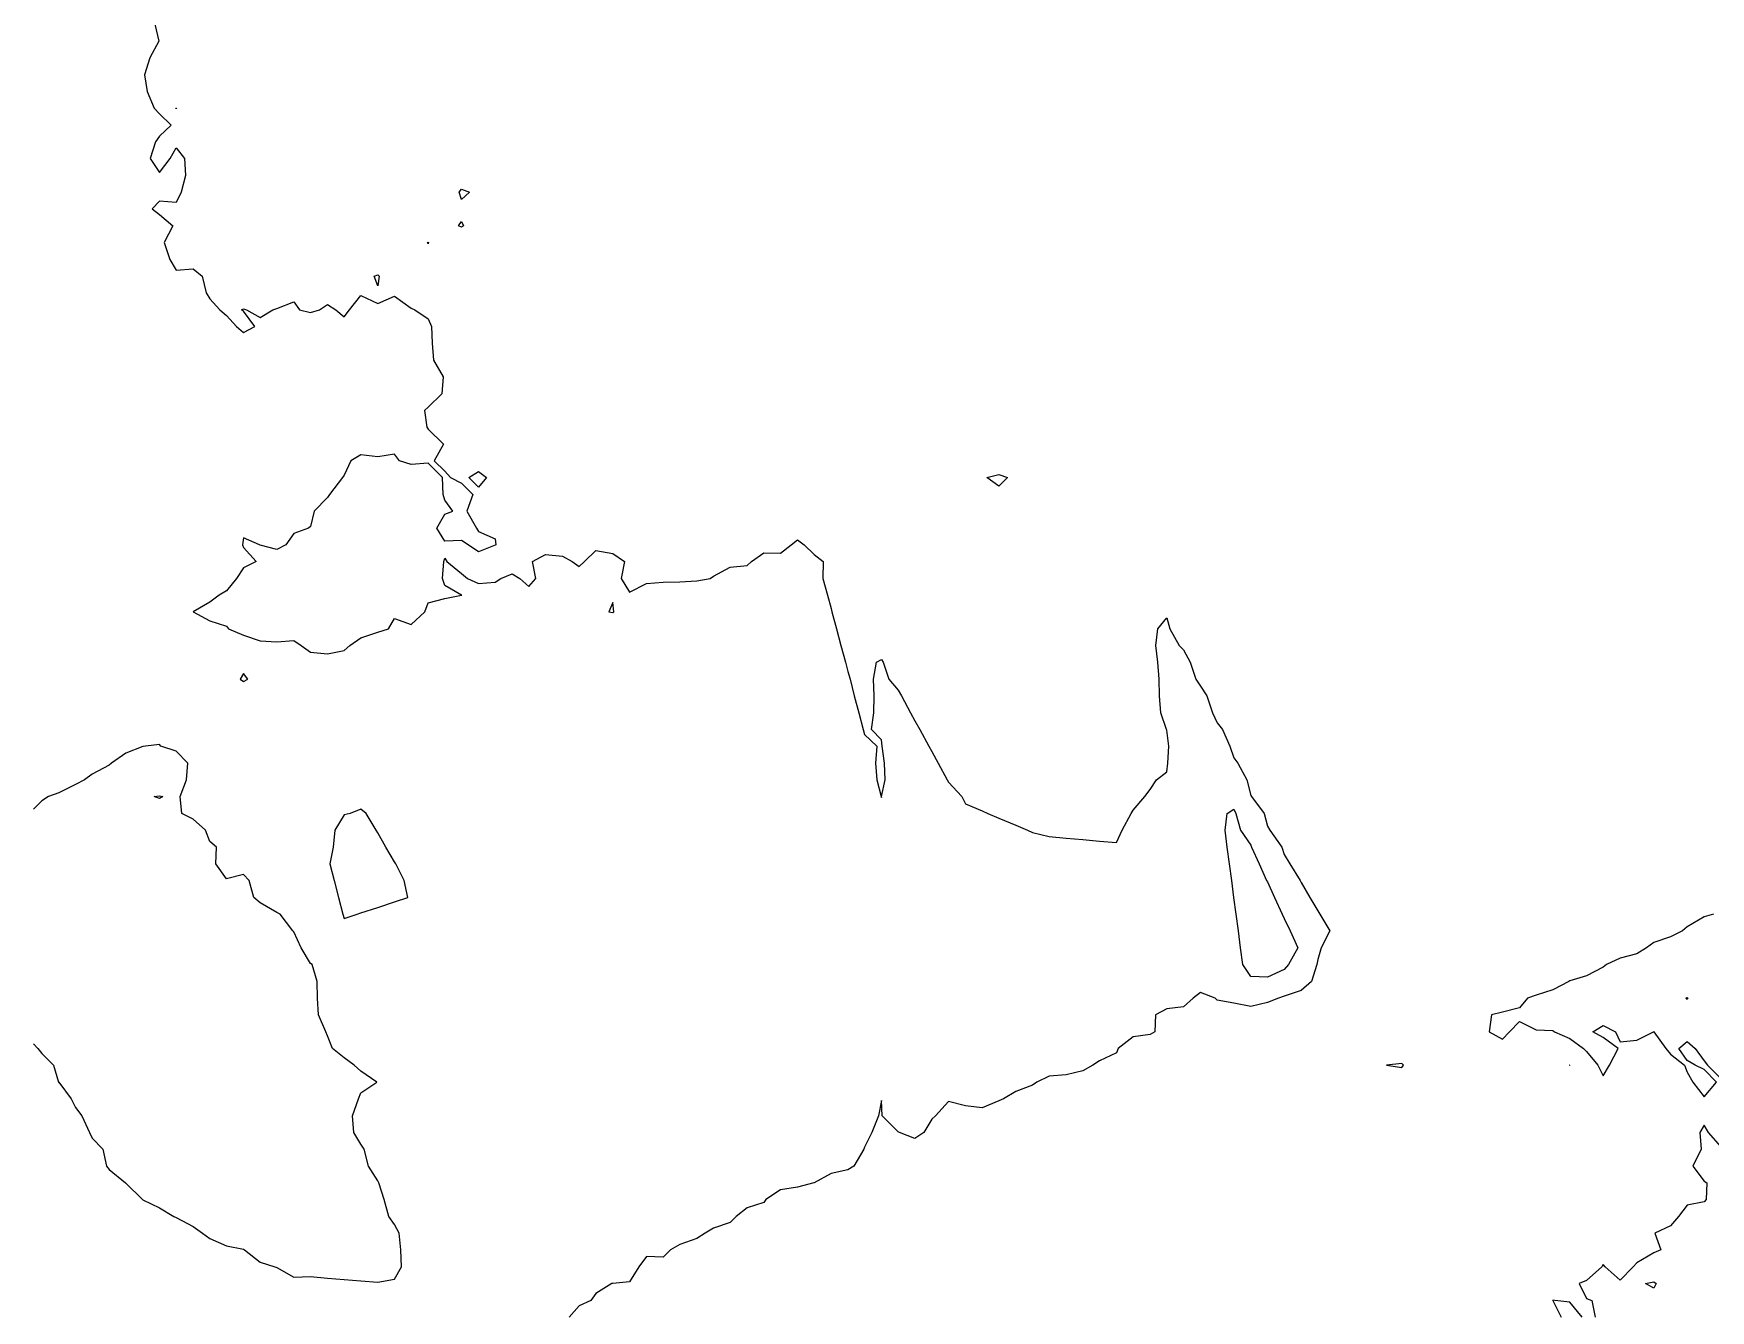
# Model space of a CAD drawing. Header units: metres. Extents: x 2681030 to 2681330, y 1246000 to 1246290.
# Drawn here: x 2681030 to 2681079.94, y 1246213.95 to 1246251.97 of the extents above; entities that cross this region are included whole.
import ezdxf

# ---------------------------------------------------------------- set-up
doc = ezdxf.new("R2010")
doc.units = ezdxf.units.M
doc.layers.add('BASIS_HOEHENLINIEN', color=8, linetype='Continuous')

msp = doc.modelspace()

# ---------------------------------------------------------------- linework, layer by layer
at = {"layer": 'BASIS_HOEHENLINIEN'}
for points, elevation in [([(2681033.612, 1246252.25), (2681033.733, 1246251.75), (2681033.461, 1246251.25), (2681033.304, 1246250.75), (2681033.387, 1246250.25), (2681033.589, 1246249.75), (2681033.75, 1246249.586), (2681034.102, 1246249.25), (2681033.75, 1246248.914), (2681033.63, 1246248.75), (2681033.473, 1246248.25), (2681033.75, 1246247.839), (2681034.066, 1246248.25), (2681034.25, 1246248.575), (2681034.496, 1246248.25), (2681034.53, 1246247.75), (2681034.401, 1246247.25), (2681034.25, 1246246.944), (2681033.75, 1246246.979), (2681033.535, 1246246.75), (2681033.75, 1246246.589), (2681034.145, 1246246.25), (2681033.888, 1246245.75), (2681034.061, 1246245.25), (2681034.25, 1246244.93), (2681034.75, 1246244.969), (2681035.018, 1246244.75), (2681035.142, 1246244.25), (2681035.25, 1246244.072), (2681035.549, 1246243.75), (2681035.75, 1246243.574), (2681036.044, 1246243.25), (2681036.25, 1246243.077), (2681036.589, 1246243.25), (2681036.25, 1246243.709), (2681036.198, 1246243.75), (2681036.25, 1246243.774), (2681036.341, 1246243.75), (2681036.75, 1246243.522), (2681037.129, 1246243.75), (2681037.25, 1246243.791), (2681037.75, 1246243.985), (2681037.92, 1246243.75), (2681038.25, 1246243.668), (2681038.516, 1246243.75), (2681038.75, 1246243.903), (2681039.003, 1246243.75), (2681039.25, 1246243.54), (2681039.407, 1246243.75), (2681039.75, 1246244.175), (2681040.25, 1246243.939), (2681040.75, 1246244.154), (2681041.25, 1246243.792), (2681041.36, 1246243.75), (2681041.75, 1246243.481), (2681041.854, 1246243.25), (2681041.872, 1246242.75), (2681041.913, 1246242.25), (2681042.2, 1246241.75), (2681042.157, 1246241.25), (2681041.75, 1246240.846), (2681041.639, 1246240.75), (2681041.717, 1246240.25), (2681041.75, 1246240.197), (2681042.207, 1246239.75), (2681041.929, 1246239.25), (2681042.25, 1246238.94), (2681042.414, 1246238.75), (2681042.75, 1246238.581), (2681043.081, 1246238.25), (2681042.908, 1246237.75), (2681043.191, 1246237.25), (2681043.25, 1246237.148), (2681043.75, 1246236.925), (2681043.768, 1246236.75), (2681043.75, 1246236.735), (2681043.25, 1246236.54), (2681042.946, 1246236.75), (2681042.75, 1246236.877), (2681042.25, 1246236.857), (2681042.007, 1246237.25), (2681042.25, 1246237.658), (2681042.492, 1246237.75), (2681042.25, 1246238.081), (2681042.197, 1246238.25), (2681042.178, 1246238.75), (2681041.75, 1246239.183), (2681041.25, 1246239.145), (2681040.896, 1246239.25), (2681040.75, 1246239.448), (2681040.25, 1246239.371), (2681039.75, 1246239.434), (2681039.447, 1246239.25), (2681039.25, 1246238.827), (2681039.205, 1246238.75), (2681038.815, 1246238.25), (2681038.75, 1246238.154), (2681038.358, 1246237.75), (2681038.25, 1246237.295), (2681038.193, 1246237.25), (2681037.75, 1246237.09), (2681037.518, 1246236.75), (2681037.25, 1246236.608), (2681036.75, 1246236.739), (2681036.732, 1246236.75), (2681036.25, 1246236.954), (2681036.22, 1246236.75), (2681036.25, 1246236.666), (2681036.627, 1246236.25), (2681036.25, 1246236.067), (2681036.049, 1246235.75), (2681035.75, 1246235.375), (2681035.532, 1246235.25), (2681035.25, 1246235.041), (2681034.752, 1246234.75), (2681035.25, 1246234.484), (2681035.75, 1246234.331), (2681035.811, 1246234.25), (2681036.25, 1246234.059), (2681036.75, 1246233.889), (2681037.25, 1246233.858), (2681037.75, 1246233.901), (2681037.973, 1246233.75), (2681038.25, 1246233.551), (2681038.75, 1246233.501), (2681039.25, 1246233.605), (2681039.423, 1246233.75), (2681039.75, 1246233.977), (2681040.25, 1246234.149), (2681040.574, 1246234.25), (2681040.75, 1246234.552), (2681041.25, 1246234.379), (2681041.651, 1246234.75), (2681041.75, 1246235.018), (2681042.25, 1246235.154), (2681042.75, 1246235.246), (2681042.751, 1246235.25), (2681042.75, 1246235.255), (2681042.25, 1246235.539), (2681042.176, 1246235.75), (2681042.221, 1246236.25), (2681042.25, 1246236.351), (2681042.305, 1246236.25), (2681042.75, 1246235.895), (2681042.923, 1246235.75), (2681043.25, 1246235.599), (2681043.75, 1246235.639), (2681043.918, 1246235.75), (2681044.25, 1246235.881), (2681044.48, 1246235.75), (2681044.75, 1246235.508), (2681044.957, 1246235.75), (2681044.861, 1246236.25), (2681045.25, 1246236.46), (2681045.75, 1246236.408), (2681046.041, 1246236.25), (2681046.25, 1246236.1), (2681046.409, 1246236.25), (2681046.75, 1246236.577), (2681047.25, 1246236.487), (2681047.601, 1246236.25), (2681047.498, 1246235.75), (2681047.75, 1246235.338), (2681048.25, 1246235.596), (2681048.75, 1246235.636), (2681049.25, 1246235.651), (2681049.75, 1246235.674), (2681050.152, 1246235.75), (2681050.25, 1246235.82), (2681050.75, 1246236.083), (2681051.25, 1246236.137), (2681051.385, 1246236.25), (2681051.75, 1246236.509), (2681052.25, 1246236.503), (2681052.564, 1246236.75), (2681052.75, 1246236.895), (2681052.95, 1246236.75), (2681053.25, 1246236.458), (2681053.516, 1246236.25), (2681053.51, 1246235.75), (2681053.643, 1246235.25), (2681053.75, 1246234.849), (2681053.777, 1246234.75), (2681053.91, 1246234.25), (2681054.043, 1246233.75), (2681054.177, 1246233.25), (2681054.25, 1246232.977), (2681054.322, 1246232.75), (2681054.444, 1246232.25), (2681054.577, 1246231.75), (2681054.71, 1246231.25), (2681054.75, 1246231.102), (2681055.116, 1246230.75), (2681055.073, 1246230.25), (2681055.111, 1246229.75), (2681055.244, 1246229.25), (2681055.25, 1246229.228), (2681055.258, 1246229.25), (2681055.364, 1246229.75), (2681055.341, 1246230.25), (2681055.275, 1246230.75), (2681055.25, 1246230.943), (2681054.959, 1246231.25), (2681055.021, 1246231.75), (2681055.033, 1246232.25), (2681055.012, 1246232.75), (2681055.108, 1246233.25), (2681055.25, 1246233.338), (2681055.298, 1246233.25), (2681055.475, 1246232.75), (2681055.75, 1246232.424), (2681055.845, 1246232.25), (2681056.118, 1246231.75), (2681056.25, 1246231.509), (2681056.392, 1246231.25), (2681056.666, 1246230.75), (2681056.75, 1246230.595), (2681056.944, 1246230.25), (2681057.212, 1246229.75), (2681057.25, 1246229.681), (2681057.644, 1246229.25), (2681057.75, 1246229.037), (2681058.25, 1246228.824), (2681058.424, 1246228.75), (2681058.75, 1246228.612), (2681059.25, 1246228.399), (2681059.602, 1246228.25), (2681059.75, 1246228.187), (2681060.25, 1246228.065), (2681060.75, 1246228.018), (2681061.25, 1246227.973), (2681061.75, 1246227.927), (2681062.25, 1246227.882), (2681062.421, 1246228.25), (2681062.691, 1246228.75), (2681062.75, 1246228.849), (2681063.1, 1246229.25), (2681063.25, 1246229.466), (2681063.448, 1246229.75), (2681063.75, 1246229.989), (2681063.784, 1246230.25), (2681063.813, 1246230.75), (2681063.75, 1246231.228), (2681063.736, 1246231.25), (2681063.577, 1246231.75), (2681063.536, 1246232.25), (2681063.518, 1246232.75), (2681063.484, 1246233.25), (2681063.428, 1246233.75), (2681063.481, 1246234.25), (2681063.75, 1246234.572), (2681063.843, 1246234.25), (2681064.117, 1246233.75), (2681064.25, 1246233.62), (2681064.45, 1246233.25), (2681064.61, 1246232.75), (2681064.75, 1246232.539), (2681064.943, 1246232.25), (2681065.111, 1246231.75), (2681065.25, 1246231.452), (2681065.413, 1246231.25), (2681065.623, 1246230.75), (2681065.75, 1246230.404), (2681065.866, 1246230.25), (2681066.134, 1246229.75), (2681066.25, 1246229.287), (2681066.274, 1246229.25), (2681066.65, 1246228.75), (2681066.75, 1246228.368), (2681066.82, 1246228.25), (2681067.175, 1246227.75), (2681067.25, 1246227.529), (2681067.416, 1246227.25), (2681067.721, 1246226.75), (2681067.75, 1246226.691), (2681068.013, 1246226.25), (2681068.25, 1246225.852), (2681068.311, 1246225.75), (2681068.609, 1246225.25), (2681068.343, 1246224.75), (2681068.25, 1246224.4), (2681068.216, 1246224.25), (2681068.057, 1246223.75), (2681067.75, 1246223.477), (2681067.25, 1246223.307), (2681067.076, 1246223.25), (2681066.75, 1246223.124), (2681066.25, 1246223.004), (2681065.75, 1246223.104), (2681065.25, 1246223.191), (2681065.188, 1246223.25), (2681064.75, 1246223.417), (2681064.536, 1246223.25), (2681064.25, 1246222.991), (2681063.75, 1246222.934), (2681063.412, 1246222.75), (2681063.392, 1246222.25), (2681063.25, 1246222.168), (2681062.75, 1246222.097), (2681062.298, 1246221.75), (2681062.25, 1246221.617), (2681061.75, 1246221.38), (2681061.543, 1246221.25), (2681061.25, 1246221.083), (2681060.75, 1246220.97), (2681060.25, 1246220.931), (2681059.878, 1246220.75), (2681059.75, 1246220.655), (2681059.25, 1246220.471), (2681058.885, 1246220.25), (2681058.75, 1246220.187), (2681058.25, 1246219.988), (2681057.75, 1246220.041), (2681057.25, 1246220.171), (2681056.863, 1246219.75), (2681056.75, 1246219.644), (2681056.512, 1246219.25), (2681056.25, 1246219.066), (2681055.785, 1246219.25), (2681055.75, 1246219.267), (2681055.274, 1246219.75), (2681055.25, 1246220.202), (2681055.164, 1246219.75), (2681054.968, 1246219.25), (2681054.75, 1246218.814), (2681054.725, 1246218.75), (2681054.426, 1246218.25), (2681054.25, 1246218.133), (2681053.75, 1246218.032), (2681053.25, 1246217.754), (2681053.24, 1246217.75), (2681052.75, 1246217.621), (2681052.25, 1246217.537), (2681051.808, 1246217.25), (2681051.75, 1246217.161), (2681051.25, 1246217.008), (2681050.921, 1246216.75), (2681050.75, 1246216.571), (2681050.25, 1246216.396), (2681049.997, 1246216.25), (2681049.75, 1246216.09), (2681049.25, 1246215.911), (2681048.972, 1246215.75), (2681048.75, 1246215.541), (2681048.25, 1246215.557), (2681048.03, 1246215.25), (2681047.75, 1246214.802), (2681047.25, 1246214.757), (2681047.226, 1246214.75), (2681046.75, 1246214.457), (2681046.597, 1246214.25), (2681046.25, 1246214.092), (2681045.949, 1246213.75)], 430.5), ([(2681034.259, 1246249.75), (2681034.25, 1246249.731), (2681034.234, 1246249.75), (2681034.25, 1246249.756), (2681034.259, 1246249.75)], 430.5), ([(2681042.984, 1246247.25), (2681042.75, 1246247.033), (2681042.678, 1246247.25), (2681042.75, 1246247.343), (2681042.984, 1246247.25)], 430.5), ([(2681042.803, 1246246.25), (2681042.75, 1246246.209), (2681042.653, 1246246.25), (2681042.75, 1246246.38), (2681042.803, 1246246.25)], 430.5), ([(2681041.765, 1246245.75), (2681041.75, 1246245.71), (2681041.733, 1246245.75), (2681041.75, 1246245.759), (2681041.765, 1246245.75)], 430.5), ([(2681040.289, 1246244.75), (2681040.25, 1246244.464), (2681040.147, 1246244.75), (2681040.25, 1246244.787), (2681040.289, 1246244.75)], 430.5), ([(2681043.493, 1246238.75), (2681043.25, 1246238.462), (2681042.962, 1246238.75), (2681043.25, 1246238.937), (2681043.493, 1246238.75)], 430.5), ([(2681059.009, 1246238.75), (2681058.75, 1246238.5), (2681058.395, 1246238.75), (2681058.75, 1246238.839), (2681059.009, 1246238.75)], 430.5), ([(2681047.25, 1246234.733), (2681047.277, 1246234.75), (2681047.25, 1246235.033), (2681047.137, 1246234.75), (2681047.25, 1246234.733)], 430.5), ([(2681036.25, 1246232.677), (2681036.381, 1246232.75), (2681036.25, 1246232.922), (2681036.154, 1246232.75), (2681036.25, 1246232.677)], 430.5), ([(2681040.75, 1246214.882), (2681040.958, 1246215.25), (2681040.941, 1246215.75), (2681040.892, 1246216.25), (2681040.75, 1246216.505), (2681040.582, 1246216.75), (2681040.446, 1246217.25), (2681040.285, 1246217.75), (2681040.25, 1246217.811), (2681039.977, 1246218.25), (2681039.85, 1246218.75), (2681039.75, 1246218.902), (2681039.534, 1246219.25), (2681039.495, 1246219.75), (2681039.679, 1246220.25), (2681039.75, 1246220.429), (2681040.221, 1246220.75), (2681039.75, 1246221.077), (2681039.552, 1246221.25), (2681039.25, 1246221.474), (2681038.9, 1246221.75), (2681038.75, 1246222.123), (2681038.708, 1246222.25), (2681038.486, 1246222.75), (2681038.453, 1246223.25), (2681038.45, 1246223.75), (2681038.295, 1246224.25), (2681038.25, 1246224.286), (2681037.973, 1246224.75), (2681037.75, 1246225.221), (2681037.725, 1246225.25), (2681037.346, 1246225.75), (2681037.25, 1246225.799), (2681036.75, 1246226.087), (2681036.563, 1246226.25), (2681036.424, 1246226.75), (2681036.25, 1246226.936), (2681035.75, 1246226.8), (2681035.431, 1246227.25), (2681035.444, 1246227.75), (2681035.25, 1246227.913), (2681035.121, 1246228.25), (2681034.75, 1246228.576), (2681034.421, 1246228.75), (2681034.37, 1246229.25), (2681034.558, 1246229.75), (2681034.591, 1246230.25), (2681034.25, 1246230.602), (2681033.788, 1246230.75), (2681033.75, 1246230.8), (2681033.333, 1246230.75), (2681033.25, 1246230.747), (2681032.75, 1246230.544), (2681032.32, 1246230.25), (2681032.25, 1246230.19), (2681031.75, 1246229.923), (2681031.515, 1246229.75), (2681031.25, 1246229.609), (2681030.75, 1246229.361), (2681030.45, 1246229.25), (2681030.25, 1246229.123), (2681030, 1246228.873)], 430.5), ([(2681033.855, 1246229.25), (2681033.75, 1246229.195), (2681033.589, 1246229.25), (2681033.75, 1246229.273), (2681033.855, 1246229.25)], 430.5), ([(2681039.25, 1246225.62), (2681039.636, 1246225.75), (2681039.75, 1246225.788), (2681040.25, 1246225.954), (2681040.75, 1246226.12), (2681041.147, 1246226.25), (2681041.041, 1246226.75), (2681040.785, 1246227.25), (2681040.75, 1246227.311), (2681040.494, 1246227.75), (2681040.25, 1246228.168), (2681040.202, 1246228.25), (2681039.909, 1246228.75), (2681039.75, 1246228.877), (2681039.429, 1246228.75), (2681039.25, 1246228.707), (2681038.97, 1246228.25), (2681038.927, 1246227.75), (2681038.824, 1246227.25), (2681038.95, 1246226.75), (2681039.079, 1246226.25), (2681039.214, 1246225.75), (2681039.25, 1246225.62)], 430.5), ([(2681067.37, 1246224.25), (2681067.25, 1246224.099), (2681066.75, 1246223.875), (2681066.25, 1246223.89), (2681066.013, 1246224.25), (2681065.947, 1246224.75), (2681065.881, 1246225.25), (2681065.815, 1246225.75), (2681065.75, 1246226.247), (2681065.75, 1246226.25), (2681065.684, 1246226.75), (2681065.618, 1246227.25), (2681065.552, 1246227.75), (2681065.486, 1246228.25), (2681065.551, 1246228.75), (2681065.75, 1246228.878), (2681065.807, 1246228.75), (2681065.945, 1246228.25), (2681066.25, 1246227.803), (2681066.274, 1246227.75), (2681066.499, 1246227.25), (2681066.72, 1246226.75), (2681066.75, 1246226.711), (2681066.961, 1246226.25), (2681067.19, 1246225.75), (2681067.25, 1246225.62), (2681067.419, 1246225.25), (2681067.649, 1246224.75), (2681067.37, 1246224.25)], 431), ([(2681080.034, 1246225.75), (2681079.75, 1246225.672), (2681079.25, 1246225.37), (2681079.108, 1246225.25), (2681078.75, 1246225.071), (2681078.25, 1246224.911), (2681078.034, 1246224.75), (2681077.75, 1246224.567), (2681077.25, 1246224.444), (2681076.847, 1246224.25), (2681076.75, 1246224.173), (2681076.25, 1246223.915), (2681075.75, 1246223.765), (2681075.722, 1246223.75), (2681075.25, 1246223.499), (2681074.75, 1246223.334), (2681074.496, 1246223.25), (2681074.25, 1246222.961), (2681073.75, 1246222.837), (2681073.42, 1246222.75), (2681073.347, 1246222.25), (2681073.75, 1246222.032), (2681073.953, 1246222.25), (2681074.25, 1246222.551), (2681074.75, 1246222.307), (2681075.25, 1246222.284), (2681075.293, 1246222.25), (2681075.75, 1246222.049), (2681076.155, 1246221.75), (2681076.25, 1246221.665), (2681076.587, 1246221.25), (2681076.75, 1246220.939), (2681076.929, 1246221.25), (2681077.189, 1246221.75), (2681076.75, 1246222.075), (2681076.436, 1246222.25), (2681076.75, 1246222.433), (2681077.11, 1246222.25), (2681077.25, 1246221.948), (2681077.75, 1246222.003), (2681078.248, 1246222.25), (2681078.25, 1246222.253), (2681078.252, 1246222.25), (2681078.611, 1246221.75), (2681078.75, 1246221.586), (2681079.17, 1246221.25), (2681079.25, 1246221.046), (2681079.411, 1246220.75), (2681079.75, 1246220.315), (2681080.123, 1246220.75), (2681079.75, 1246221.12), (2681079.49, 1246221.25), (2681079.25, 1246221.393), (2681079.003, 1246221.75), (2681079.25, 1246221.963), (2681079.482, 1246221.75), (2681079.75, 1246221.386), (2681079.857, 1246221.25), (2681080.25, 1246220.854)], 430), ([(2681079.269, 1246223.25), (2681079.25, 1246223.214), (2681079.21, 1246223.25), (2681079.25, 1246223.27), (2681079.269, 1246223.25)], 430), ([(2681030, 1246221.891), (2681030.132, 1246221.75), (2681030.25, 1246221.598), (2681030.59, 1246221.25), (2681030.746, 1246220.75), (2681030.75, 1246220.744), (2681031.117, 1246220.25), (2681031.25, 1246219.991), (2681031.44, 1246219.75), (2681031.67, 1246219.25), (2681031.75, 1246219.079), (2681032.066, 1246218.75), (2681032.17, 1246218.25), (2681032.25, 1246218.152), (2681032.743, 1246217.75), (2681032.75, 1246217.743), (2681033.248, 1246217.25), (2681033.25, 1246217.248), (2681033.75, 1246217.006), (2681034.182, 1246216.75), (2681034.25, 1246216.715), (2681034.75, 1246216.45), (2681035.029, 1246216.25), (2681035.25, 1246216.092), (2681035.75, 1246215.869), (2681036.25, 1246215.772), (2681036.281, 1246215.75), (2681036.75, 1246215.387), (2681037.184, 1246215.25), (2681037.25, 1246215.226), (2681037.75, 1246214.943), (2681038.25, 1246214.962), (2681038.75, 1246214.914), (2681039.25, 1246214.867), (2681039.75, 1246214.831), (2681040.25, 1246214.793), (2681040.75, 1246214.882)], 430.5), ([(2681070.75, 1246221.189), (2681070.802, 1246221.25), (2681070.75, 1246221.306), (2681070.289, 1246221.25), (2681070.75, 1246221.189)], 430), ([(2681075.75, 1246221.246), (2681075.754, 1246221.25), (2681075.75, 1246221.255), (2681075.745, 1246221.25), (2681075.75, 1246221.246)], 430), ([(2681080.25, 1246218.835), (2681079.887, 1246219.25), (2681079.75, 1246219.47), (2681079.62, 1246219.25), (2681079.659, 1246218.75), (2681079.411, 1246218.25), (2681079.75, 1246217.804), (2681079.83, 1246217.75), (2681079.812, 1246217.25), (2681079.75, 1246217.183), (2681079.25, 1246217.083), (2681078.984, 1246216.75), (2681078.75, 1246216.466), (2681078.286, 1246216.25), (2681078.467, 1246215.75), (2681078.25, 1246215.663), (2681077.75, 1246215.371), (2681077.638, 1246215.25), (2681077.25, 1246214.856), (2681076.804, 1246215.25), (2681076.75, 1246215.319), (2681076.71, 1246215.25), (2681076.25, 1246214.842), (2681076.031, 1246214.75), (2681076.25, 1246214.303), (2681076.41, 1246214.25), (2681076.506, 1246213.75)], 430), ([(2681078.323, 1246214.75), (2681078.25, 1246214.617), (2681078.004, 1246214.75), (2681078.25, 1246214.803), (2681078.323, 1246214.75)], 430), ([(2681076.122, 1246213.75), (2681075.75, 1246214.201), (2681075.302, 1246214.25), (2681075.25, 1246214.252), (2681075.243, 1246214.25), (2681075.25, 1246214.244), (2681075.497, 1246213.75)], 430)]:
    msp.add_lwpolyline(points, dxfattribs=dict(at, elevation=elevation))

doc.saveas('drawing.dxf')
